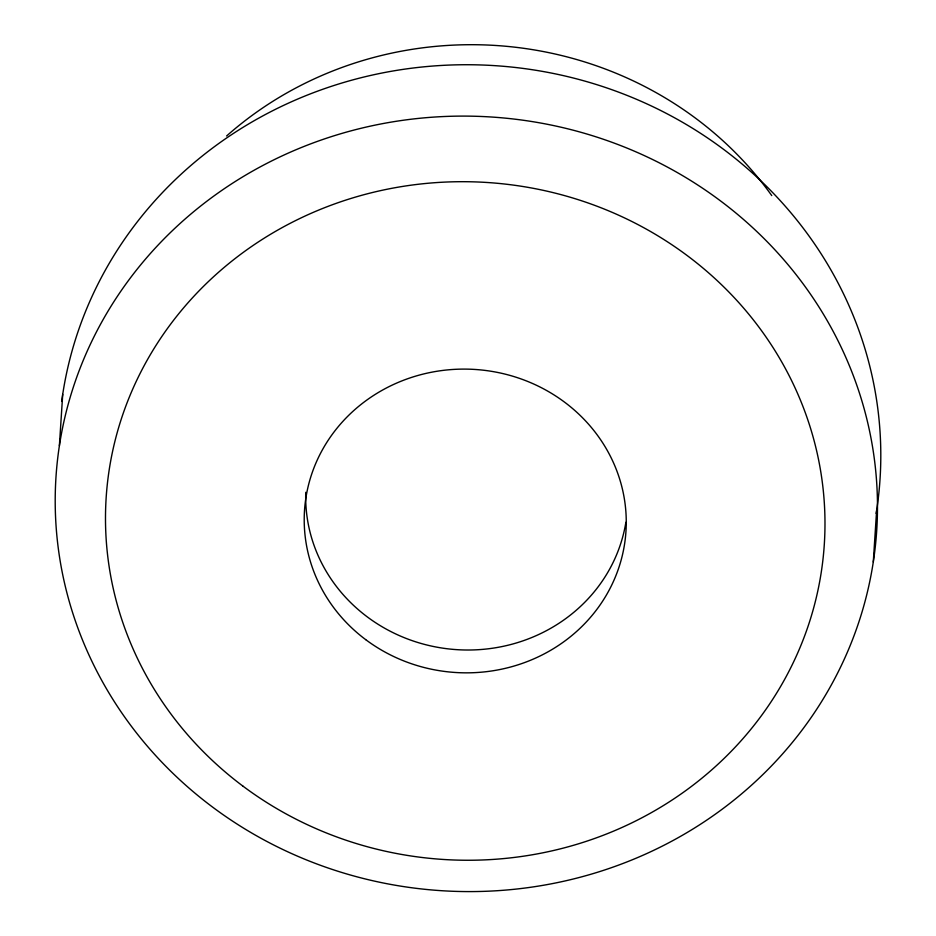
<?xml version="1.0" encoding="UTF-8"?>
<svg xmlns="http://www.w3.org/2000/svg" width="936" height="936" viewBox="0 0 936 936"><rect width="100%" height="100%" fill="white"/><g stroke="black" fill="none" stroke-linecap="round" stroke-linejoin="round"><path stroke-width="1.4" d="M59.389 445.7L62.712 394.337M873.288 561.998A411.232 387.644 3.7 0 0 313.572 142.775A411.232 387.644 3.7 0 0 212.156 806.773A411.232 387.644 3.7 0 0 873.288 561.998L876.611 510.623M625.88 522.3A161.062 151.831 3.7 0 1 451.994 649.268A161.062 151.831 3.7 0 1 305.756 492.301M61.694 401.439A411.232 387.644 3.7 0 1 525.95 68.796A411.232 387.644 3.7 0 1 876.166 513.454M226.57 136.001A359.834 339.195 3.7 0 1 771.755 195.589M365.672 639.616A161.062 151.831 3.7 0 0 624.616 543.746A161.062 151.831 3.7 0 0 405.405 379.548A161.062 151.831 3.7 0 0 365.672 639.616M242.822 786.041A359.834 339.195 3.7 0 0 821.317 571.849A359.834 339.195 3.7 0 0 331.566 205.031A359.834 339.195 3.7 0 0 242.822 786.041"/></g></svg>
